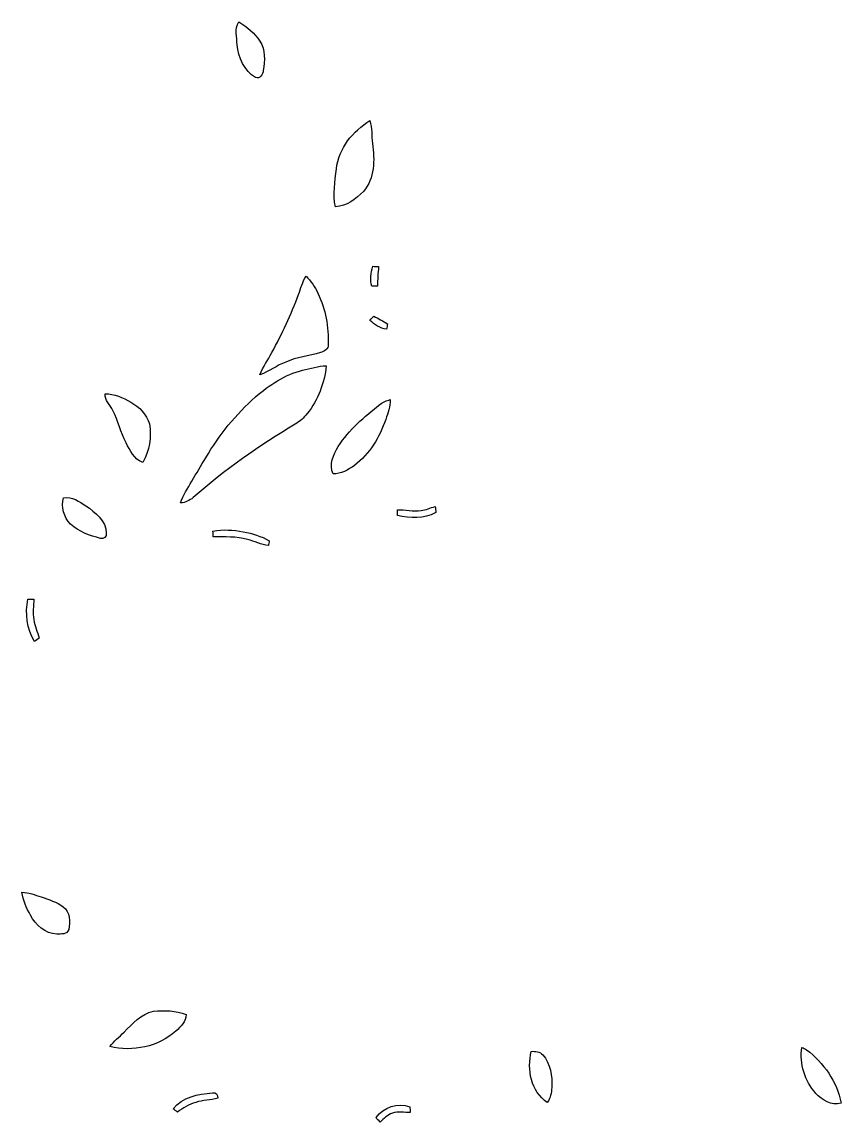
# Model space of a CAD drawing. Header units: centimetres. Extents: x -10.1 to 10.1, y -13.4 to 13.4.
# Drawn here: x -9.59 to 9.51, y -12.98 to 12.67 of the extents above; entities that cross this region are included whole.
import ezdxf

# ---------------------------------------------------------------- set-up
doc = ezdxf.new("R2010")
doc.units = ezdxf.units.CM
doc.header["$MEASUREMENT"] = 0
doc.layers.add('Camada 1', color=7, linetype='Continuous')

msp = doc.modelspace()

# ---------------------------------------------------------------- linework, layer by layer
at = {"layer": 'Camada 1', "color": 156}
for points, knots in [([(-4.57129, 12.13731), (-4.57129, 12.13731), (-4.57129, 12.13731), (-4.57129, 12.13731), (-4.57129, 12.13731), (-4.54306, 11.84204), (-4.40831, 11.52983), (-4.14513, 11.37355), (-4.14513, 11.37355), (-4.03718, 11.32733), (-3.97228, 11.44905), (-3.96275, 11.53865), (-3.96275, 11.53865), (-3.93242, 11.76478), (-3.90455, 12.02231), (-4.04035, 12.22162), (-4.04035, 12.22162), (-4.16736, 12.40507), (-4.33811, 12.55818), (-4.53178, 12.66895), (-4.53178, 12.66895), (-4.64007, 12.50984), (-4.58011, 12.31441), (-4.57129, 12.13731)], [0, 0, 0, 0, 0.14285714, 0.14285714, 0.14285714, 0.14285714, 0.28571429, 0.28571429, 0.28571429, 0.28571429, 0.42857143, 0.42857143, 0.42857143, 0.42857143, 0.57142857, 0.57142857, 0.57142857, 0.57142857, 0.71428571, 0.71428571, 0.71428571, 0.71428571, 1, 1, 1, 1]), ([(-2.25636, 9.24383), (-2.25636, 9.24383), (-2.25636, 9.24383), (-2.25636, 9.24383), (-2.25636, 9.24383), (-2.28706, 8.95173), (-2.34914, 8.65222), (-2.27894, 8.36153), (-2.27894, 8.36153), (-2.01999, 8.36788), (-1.80057, 8.54109), (-1.62877, 8.72031), (-1.62877, 8.72031), (-1.35854, 9.02017), (-1.36455, 9.45902), (-1.41639, 9.83509), (-1.41639, 9.83509), (-1.43862, 10.01394), (-1.42416, 10.19668), (-1.47425, 10.37166), (-1.47425, 10.37166), (-1.86867, 10.12295), (-2.21156, 9.72361), (-2.25636, 9.24383)], [0, 0, 0, 0, 0.14285714, 0.14285714, 0.14285714, 0.14285714, 0.28571429, 0.28571429, 0.28571429, 0.28571429, 0.42857143, 0.42857143, 0.42857143, 0.42857143, 0.57142857, 0.57142857, 0.57142857, 0.57142857, 0.71428571, 0.71428571, 0.71428571, 0.71428571, 1, 1, 1, 1]), ([(-1.40757, 6.97264), (-1.40757, 6.97264), (-1.40757, 6.97264), (-1.40757, 6.97264), (-1.40757, 6.97264), (-1.45555, 6.8213), (-1.47496, 6.66009), (-1.42945, 6.50592), (-1.42945, 6.50592), (-1.38535, 6.50733), (-1.34126, 6.50909), (-1.2968, 6.51087), (-1.2968, 6.51087), (-1.29892, 6.66326), (-1.28763, 6.81496), (-1.27282, 6.96629), (-1.27282, 6.96629), (-1.31797, 6.96877), (-1.36277, 6.97089), (-1.40757, 6.97264)], [0, 0, 0, 0, 0.16666667, 0.16666667, 0.16666667, 0.16666667, 0.33333333, 0.33333333, 0.33333333, 0.33333333, 0.5, 0.5, 0.5, 0.5, 0.66666667, 0.66666667, 0.66666667, 0.66666667, 1, 1, 1, 1]), ([(-3.14077, 6.31542), (-3.14077, 6.31542), (-3.14077, 6.31542), (-3.14077, 6.31542), (-3.14077, 6.31542), (-3.3154, 5.84904), (-3.52319, 5.39537), (-3.76449, 4.96005), (-3.76449, 4.96005), (-3.8548, 4.7872), (-3.97121, 4.62774), (-4.04001, 4.44429), (-4.04001, 4.44429), (-3.82693, 4.5166), (-3.64949, 4.66266), (-3.43817, 4.73991), (-3.43817, 4.73991), (-3.18169, 4.85563), (-2.89806, 4.87715), (-2.63172, 4.95969), (-2.63172, 4.95969), (-2.54599, 4.98581), (-2.43628, 5.04189), (-2.44722, 5.14772), (-2.44722, 5.14772), (-2.43662, 5.55695), (-2.50754, 5.97358), (-2.68851, 6.34293), (-2.68851, 6.34293), (-2.76048, 6.48864), (-2.84409, 6.63187), (-2.96579, 6.74193), (-2.96579, 6.74193), (-3.05011, 6.61141), (-3.08785, 6.45971), (-3.14077, 6.31542)], [0, 0, 0, 0, 0.1, 0.1, 0.1, 0.1, 0.2, 0.2, 0.2, 0.2, 0.3, 0.3, 0.3, 0.3, 0.4, 0.4, 0.4, 0.4, 0.5, 0.5, 0.5, 0.5, 0.6, 0.6, 0.6, 0.6, 0.7, 0.7, 0.7, 0.7, 0.8, 0.8, 0.8, 0.8, 1, 1, 1, 1]), ([(-1.47567, 5.71076), (-1.47567, 5.71076), (-1.47567, 5.71076), (-1.47567, 5.71076), (-1.47567, 5.71076), (-1.36418, 5.61445), (-1.23825, 5.51921), (-1.08584, 5.50898), (-1.08584, 5.50898), (-1.07879, 5.55025), (-1.07173, 5.59118), (-1.06469, 5.63209), (-1.06469, 5.63209), (-1.17333, 5.69029), (-1.27952, 5.75239), (-1.3864, 5.81271), (-1.3864, 5.81271), (-1.41676, 5.77956), (-1.44673, 5.74533), (-1.47567, 5.71076)], [0, 0, 0, 0, 0.16666667, 0.16666667, 0.16666667, 0.16666667, 0.33333333, 0.33333333, 0.33333333, 0.33333333, 0.5, 0.5, 0.5, 0.5, 0.66666667, 0.66666667, 0.66666667, 0.66666667, 1, 1, 1, 1]), ([(-3.04517, 4.55048), (-3.04517, 4.55048), (-3.04517, 4.55048), (-3.04517, 4.55048), (-3.04517, 4.55048), (-3.45827, 4.44605), (-3.82198, 4.20441), (-4.14231, 3.9303), (-4.14231, 3.9303), (-4.60092, 3.52212), (-4.99426, 3.04058), (-5.30294, 2.50966), (-5.30294, 2.50966), (-5.41231, 2.32692), (-5.52309, 2.14524), (-5.63033, 1.96074), (-5.63033, 1.96074), (-5.72416, 1.79599), (-5.84059, 1.64076), (-5.89104, 1.45486), (-5.89104, 1.45486), (-5.78343, 1.46437), (-5.68147, 1.50847), (-5.60069, 1.57938), (-5.60069, 1.57938), (-4.86339, 2.22391), (-4.05799, 2.78835), (-3.21875, 3.29211), (-3.21875, 3.29211), (-3.11326, 3.35845), (-3.01519, 3.43853), (-2.93863, 3.53764), (-2.93863, 3.53764), (-2.6871, 3.8555), (-2.53858, 4.25131), (-2.49307, 4.65242), (-2.49307, 4.65242), (-2.68181, 4.65208), (-2.86137, 4.58504), (-3.04517, 4.55048)], [0, 0, 0, 0, 0.09090909, 0.09090909, 0.09090909, 0.09090909, 0.18181818, 0.18181818, 0.18181818, 0.18181818, 0.27272727, 0.27272727, 0.27272727, 0.27272727, 0.36363636, 0.36363636, 0.36363636, 0.36363636, 0.45454545, 0.45454545, 0.45454545, 0.45454545, 0.54545455, 0.54545455, 0.54545455, 0.54545455, 0.63636364, 0.63636364, 0.63636364, 0.63636364, 0.72727273, 0.72727273, 0.72727273, 0.72727273, 0.81818182, 0.81818182, 0.81818182, 0.81818182, 1, 1, 1, 1]), ([(-7.65457, 3.99767), (-7.65457, 3.99767), (-7.65457, 3.99767), (-7.65457, 3.99767), (-7.65457, 3.99767), (-7.66339, 3.8414), (-7.53321, 3.73909), (-7.47148, 3.6089), (-7.47148, 3.6089), (-7.348, 3.36656), (-7.29614, 3.09421), (-7.16421, 2.85537), (-7.16421, 2.85537), (-7.0679, 2.68216), (-6.98005, 2.46909), (-6.77615, 2.401), (-6.77615, 2.401), (-6.61599, 2.6677), (-6.56802, 2.99154), (-6.61882, 3.29564), (-6.61882, 3.29564), (-6.67666, 3.52212), (-6.86011, 3.69181), (-7.05414, 3.80787), (-7.05414, 3.80787), (-7.23864, 3.90842), (-7.43866, 4.0079), (-7.65457, 3.99767)], [0, 0, 0, 0, 0.125, 0.125, 0.125, 0.125, 0.25, 0.25, 0.25, 0.25, 0.375, 0.375, 0.375, 0.375, 0.5, 0.5, 0.5, 0.5, 0.625, 0.625, 0.625, 0.625, 0.75, 0.75, 0.75, 0.75, 1, 1, 1, 1]), ([(-1.24388, 3.74896), (-1.24388, 3.74896), (-1.24388, 3.74896), (-1.24388, 3.74896), (-1.24388, 3.74896), (-1.60443, 3.46569), (-1.96391, 3.16371), (-2.21333, 2.77354), (-2.21333, 2.77354), (-2.32833, 2.58444), (-2.42992, 2.34843), (-2.33574, 2.12972), (-2.33574, 2.12972), (-2.15053, 2.13184), (-1.98261, 2.22532), (-1.83585, 2.33009), (-1.83585, 2.33009), (-1.48025, 2.59326), (-1.25236, 2.99225), (-1.10701, 3.40289), (-1.10701, 3.40289), (-1.05657, 3.55211), (-0.99659, 3.70346), (-1.00153, 3.86362), (-1.00153, 3.86362), (-1.08832, 3.83962), (-1.17474, 3.80858), (-1.24388, 3.74896)], [0, 0, 0, 0, 0.125, 0.125, 0.125, 0.125, 0.25, 0.25, 0.25, 0.25, 0.375, 0.375, 0.375, 0.375, 0.5, 0.5, 0.5, 0.5, 0.625, 0.625, 0.625, 0.625, 0.75, 0.75, 0.75, 0.75, 1, 1, 1, 1]), ([(-8.62012, 1.57621), (-8.62012, 1.57621), (-8.62012, 1.57621), (-8.62012, 1.57621), (-8.62012, 1.57621), (-8.69349, 1.36136), (-8.6106, 1.12077), (-8.45784, 0.96131), (-8.45784, 0.96131), (-8.26946, 0.77893), (-8.00946, 0.69427), (-7.76181, 0.62688), (-7.76181, 0.62688), (-7.6849, 0.59972), (-7.61152, 0.66957), (-7.62494, 0.74753), (-7.62494, 0.74753), (-7.62776, 1.0414), (-7.88282, 1.23684), (-8.10259, 1.38818), (-8.10259, 1.38818), (-8.25782, 1.4866), (-8.42504, 1.61079), (-8.62012, 1.57621)], [0, 0, 0, 0, 0.14285714, 0.14285714, 0.14285714, 0.14285714, 0.28571429, 0.28571429, 0.28571429, 0.28571429, 0.42857143, 0.42857143, 0.42857143, 0.42857143, 0.57142857, 0.57142857, 0.57142857, 0.57142857, 0.71428571, 0.71428571, 0.71428571, 0.71428571, 1, 1, 1, 1]), ([(-0.28256, 1.27776), (-0.28256, 1.27776), (-0.28256, 1.27776), (-0.28256, 1.27776), (-0.28256, 1.27776), (-0.46708, 1.24707), (-0.65017, 1.29998), (-0.83467, 1.29786), (-0.83467, 1.29786), (-0.83502, 1.2527), (-0.83467, 1.20721), (-0.83361, 1.1617), (-0.83361, 1.1617), (-0.53798, 1.09573), (-0.21201, 1.07597), (0.06173, 1.22836), (0.06173, 1.22836), (0.0582, 1.2633), (0.05079, 1.33349), (0.04726, 1.36842), (0.04726, 1.36842), (-0.06419, 1.34267), (-0.16862, 1.29151), (-0.28256, 1.27776)], [0, 0, 0, 0, 0.14285714, 0.14285714, 0.14285714, 0.14285714, 0.28571429, 0.28571429, 0.28571429, 0.28571429, 0.42857143, 0.42857143, 0.42857143, 0.42857143, 0.57142857, 0.57142857, 0.57142857, 0.57142857, 0.71428571, 0.71428571, 0.71428571, 0.71428571, 1, 1, 1, 1]), ([(-5.13679, 0.79516), (-5.13679, 0.79516), (-5.13679, 0.79516), (-5.13679, 0.79516), (-5.13679, 0.79516), (-5.13432, 0.75035), (-5.13186, 0.7059), (-5.12903, 0.66075), (-5.12903, 0.66075), (-4.86268, 0.66004), (-4.59139, 0.67663), (-4.3321, 0.60113), (-4.3321, 0.60113), (-4.16489, 0.56761), (-4.01355, 0.4759), (-3.8421, 0.46036), (-3.8421, 0.46036), (-3.8375, 0.4886), (-3.82869, 0.54539), (-3.8241, 0.5736), (-3.8241, 0.5736), (-4.01038, 0.68121), (-4.21922, 0.74153), (-4.42911, 0.78246), (-4.42911, 0.78246), (-4.66195, 0.82196), (-4.90361, 0.84807), (-5.13679, 0.79516)], [0, 0, 0, 0, 0.125, 0.125, 0.125, 0.125, 0.25, 0.25, 0.25, 0.25, 0.375, 0.375, 0.375, 0.375, 0.5, 0.5, 0.5, 0.5, 0.625, 0.625, 0.625, 0.625, 0.75, 0.75, 0.75, 0.75, 1, 1, 1, 1]), ([(-9.45444, -0.78598), (-9.45444, -0.78598), (-9.45444, -0.78598), (-9.45444, -0.78598), (-9.45444, -0.78598), (-9.52252, -1.12077), (-9.47842, -1.48096), (-9.3031, -1.77694), (-9.3031, -1.77694), (-9.26535, -1.75012), (-9.22725, -1.72332), (-9.1895, -1.69615), (-9.1895, -1.69615), (-9.23466, -1.55327), (-9.29781, -1.41534), (-9.31826, -1.26576), (-9.31826, -1.26576), (-9.34825, -1.10701), (-9.32074, -0.9465), (-9.31298, -0.78739), (-9.31298, -0.78739), (-9.36025, -0.78634), (-9.40716, -0.78598), (-9.45444, -0.78598)], [0, 0, 0, 0, 0.14285714, 0.14285714, 0.14285714, 0.14285714, 0.28571429, 0.28571429, 0.28571429, 0.28571429, 0.42857143, 0.42857143, 0.42857143, 0.42857143, 0.57142857, 0.57142857, 0.57142857, 0.57142857, 0.71428571, 0.71428571, 0.71428571, 0.71428571, 1, 1, 1, 1]), ([(-9.59202, -7.62175), (-9.59202, -7.62175), (-9.59202, -7.62175), (-9.59202, -7.62175), (-9.59202, -7.62175), (-9.57298, -7.81368), (-9.48266, -7.989), (-9.39447, -8.15728), (-9.39447, -8.15728), (-9.26888, -8.382), (-9.05439, -8.59367), (-8.78169, -8.59825), (-8.78169, -8.59825), (-8.68326, -8.59895), (-8.5404, -8.60743), (-8.49911, -8.49488), (-8.49911, -8.49488), (-8.46843, -8.3132), (-8.46984, -8.08601), (-8.62894, -7.96149), (-8.62894, -7.96149), (-8.78416, -7.85213), (-8.9669, -7.79144), (-9.14505, -7.73148), (-9.14505, -7.73148), (-9.29145, -7.68597), (-9.43715, -7.62881), (-9.59202, -7.62175)], [0, 0, 0, 0, 0.125, 0.125, 0.125, 0.125, 0.25, 0.25, 0.25, 0.25, 0.375, 0.375, 0.375, 0.375, 0.5, 0.5, 0.5, 0.5, 0.625, 0.625, 0.625, 0.625, 0.75, 0.75, 0.75, 0.75, 1, 1, 1, 1]), ([(-7.21218, -10.88565), (-7.21218, -10.88565), (-7.21218, -10.88565), (-7.21218, -10.88565), (-7.21218, -10.88565), (-7.32084, -10.99925), (-7.45384, -11.09027), (-7.54203, -11.22257), (-7.54203, -11.22257), (-7.01216, -11.34674), (-6.41103, -11.23068), (-6.00109, -10.86097), (-6.00109, -10.86097), (-5.88963, -10.75689), (-5.76297, -10.63871), (-5.76085, -10.47433), (-5.76085, -10.47433), (-6.00392, -10.38436), (-6.26991, -10.36742), (-6.52568, -10.39847), (-6.52568, -10.39847), (-6.81214, -10.45915), (-7.01462, -10.68704), (-7.21218, -10.88565)], [0, 0, 0, 0, 0.14285714, 0.14285714, 0.14285714, 0.14285714, 0.28571429, 0.28571429, 0.28571429, 0.28571429, 0.42857143, 0.42857143, 0.42857143, 0.42857143, 0.57142857, 0.57142857, 0.57142857, 0.57142857, 0.71428571, 0.71428571, 0.71428571, 0.71428571, 1, 1, 1, 1]), ([(8.60354, -11.24126), (8.60354, -11.24126), (8.60354, -11.24126), (8.60354, -11.24126), (8.60354, -11.24126), (8.53722, -11.6212), (8.66951, -12.02655), (8.92527, -12.31159), (8.92527, -12.31159), (9.0752, -12.46258), (9.2904, -12.62308), (9.51371, -12.53701), (9.51371, -12.53701), (9.42764, -12.03571), (9.10412, -11.60426), (8.71007, -11.29595), (8.71007, -11.29595), (8.67621, -11.27337), (8.63917, -11.25784), (8.60354, -11.24126)], [0, 0, 0, 0, 0.16666667, 0.16666667, 0.16666667, 0.16666667, 0.33333333, 0.33333333, 0.33333333, 0.33333333, 0.5, 0.5, 0.5, 0.5, 0.66666667, 0.66666667, 0.66666667, 0.66666667, 1, 1, 1, 1]), ([(2.28952, -11.33333), (2.28952, -11.33333), (2.28952, -11.33333), (2.28952, -11.33333), (2.28952, -11.33333), (2.18193, -11.75066), (2.28106, -12.2749), (2.661, -12.52502), (2.661, -12.52502), (2.73826, -12.42413), (2.76014, -12.29642), (2.76506, -12.17259), (2.76506, -12.17259), (2.78129, -11.908), (2.73685, -11.61873), (2.55588, -11.41411), (2.55588, -11.41411), (2.49061, -11.33474), (2.38441, -11.32699), (2.28952, -11.33333)], [0, 0, 0, 0, 0.16666667, 0.16666667, 0.16666667, 0.16666667, 0.33333333, 0.33333333, 0.33333333, 0.33333333, 0.5, 0.5, 0.5, 0.5, 0.66666667, 0.66666667, 0.66666667, 0.66666667, 1, 1, 1, 1]), ([(-6.06882, -12.66895), (-6.06882, -12.66895), (-6.06882, -12.66895), (-6.06882, -12.66895), (-6.06882, -12.66895), (-6.03566, -12.69717), (-6.00075, -12.72329), (-5.96406, -12.74762), (-5.96406, -12.74762), (-5.8307, -12.65872), (-5.69841, -12.56171), (-5.53931, -12.52326), (-5.53931, -12.52326), (-5.3735, -12.46187), (-5.19112, -12.48304), (-5.02637, -12.4213), (-5.02637, -12.4213), (-5.01227, -12.34756), (-5.07223, -12.27384), (-5.14914, -12.29924), (-5.14914, -12.29924), (-5.47863, -12.32782), (-5.84694, -12.40013), (-6.06882, -12.66895)], [0, 0, 0, 0, 0.14285714, 0.14285714, 0.14285714, 0.14285714, 0.28571429, 0.28571429, 0.28571429, 0.28571429, 0.42857143, 0.42857143, 0.42857143, 0.42857143, 0.57142857, 0.57142857, 0.57142857, 0.57142857, 0.71428571, 0.71428571, 0.71428571, 0.71428571, 1, 1, 1, 1]), ([(-1.33349, -12.87604), (-1.33349, -12.87604), (-1.33349, -12.87604), (-1.33349, -12.87604), (-1.33349, -12.87604), (-1.30493, -12.91342), (-1.27282, -12.94799), (-1.23718, -12.97975), (-1.23718, -12.97975), (-1.14864, -12.9025), (-1.06469, -12.81219), (-0.95037, -12.77338), (-0.95037, -12.77338), (-0.81738, -12.72575), (-0.67486, -12.76139), (-0.53728, -12.76139), (-0.53728, -12.76139), (-0.53869, -12.71447), (-0.54044, -12.66859), (-0.54256, -12.62274), (-0.54256, -12.62274), (-0.82868, -12.53067), (-1.15992, -12.62486), (-1.33349, -12.87604)], [0, 0, 0, 0, 0.14285714, 0.14285714, 0.14285714, 0.14285714, 0.28571429, 0.28571429, 0.28571429, 0.28571429, 0.42857143, 0.42857143, 0.42857143, 0.42857143, 0.57142857, 0.57142857, 0.57142857, 0.57142857, 0.71428571, 0.71428571, 0.71428571, 0.71428571, 1, 1, 1, 1])]:
    msp.add_open_spline(points, degree=3, knots=knots, dxfattribs=at)

doc.saveas('drawing.dxf')
